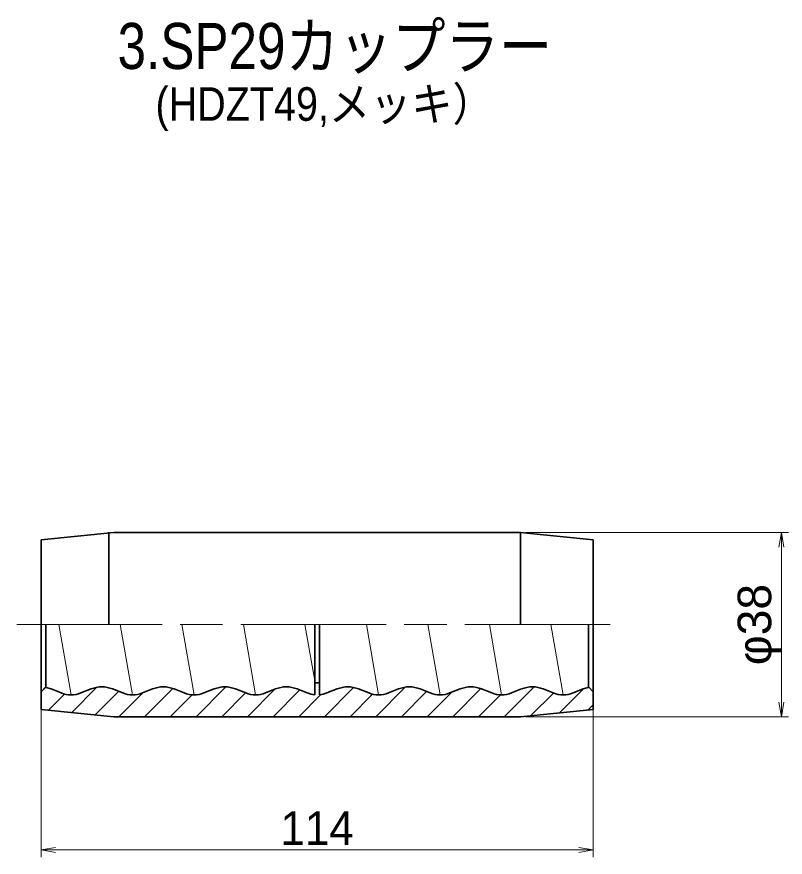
# Model space of a CAD drawing. Units: millimetres at full size, sheet at 1:2.5; details may follow other scales. Extents: x 1811 to 3491, y 1000 to 2202.
# Drawn here: x 2849.9 to 3008.5, y 1316 to 1489.4 of the extents above; entities that cross this region are included whole.
import ezdxf
from ezdxf.enums import TextEntityAlignment as Align

# ---------------------------------------------------------------- set-up
doc = ezdxf.new("R2010")
doc.units = ezdxf.units.MM
doc.header["$LTSCALE"] = 2.5
doc.linetypes.add('CHAIN', pattern=[18.5, 12, -1.5, 3.5, -1.5])
doc.linetypes.add('DASHED_SPACED', pattern=[12, 6, -6])
for name, color, linetype, lineweight in [('1 外形線', 7, 'Continuous', 35), ('2 細い実線', 3, 'Continuous', 20), ('3 隠れ線', 2, 'DASHED_SPACED', 13), ('4 中心線', 1, 'CHAIN', 15), ('6 寸法線', 4, 'Continuous', 13)]:
    doc.layers.add(name, color=color, linetype=linetype, lineweight=lineweight)
doc.layers.add('9文字', color=7, linetype='Continuous')
doc.styles.add('ＭＳ Ｐゴシック', font='')
doc.styles.get('ＭＳ Ｐゴシック').set_extended_font_data('MS PGothic')

# ---------------------------------------------------------------- blocks, each defined once
blk = doc.blocks.new('open_arrow')
at = {"color": 0, "linetype": 'Continuous', "lineweight": -2}
blk.add_lwpolyline([(7.5, 1.25), (0, 0), (7.5, -1.25)], dxfattribs=at)

msp = doc.modelspace()

# ---------------------------------------------------------------- hatches: boundary and pattern name
at = {"layer": '2 細い実線'}
h = msp.add_hatch(dxfattribs=at)
h.set_pattern_fill('USER', color=256, style=0, pattern_type=2)
h.set_pattern_definition([(45, (3114.568, 1169.587), (-2.65165, 2.65165), [])])
h.paths.add_polyline_path([(2875.973, 1344.962), (2869.893, 1344.962), (2854.893, 1346.462), (2854.893, 1350.112), (2855.799, 1351.018, -0.0505), (2856.962, 1350.686), (2859.059, 1349.852, 0.1917), (2863.127, 1349.852), (2865.224, 1350.686, -0.1917), (2869.662, 1350.686), (2871.759, 1349.852, 0.1917), (2875.827, 1349.852), (2876.268, 1350.027), (2877.924, 1350.686, -0.1917), (2882.362, 1350.686), (2884.459, 1349.852, 0.1917), (2888.527, 1349.852), (2890.624, 1350.686, -0.08632), (2892.637, 1351.108, -0.10366), (2895.062, 1350.686), (2897.159, 1349.852, 0.1917), (2901.227, 1349.852), (2903.324, 1350.686, -0.1917), (2907.762, 1350.686), (2909.859, 1349.852, 0.07207), (2911.393, 1349.485), (2911.393, 1351.962), (2912.393, 1351.962), (2912.393, 1349.485, 0.07207), (2913.927, 1349.852), (2916.024, 1350.686, -0.1917), (2920.462, 1350.686), (2922.559, 1349.852, 0.1917), (2926.627, 1349.852), (2928.724, 1350.686, -0.1917), (2933.162, 1350.686), (2935.259, 1349.852, 0.1917), (2939.327, 1349.852), (2941.424, 1350.686, -0.1917), (2945.862, 1350.686), (2947.959, 1349.852, 0.1917), (2952.027, 1349.852), (2954.124, 1350.686, -0.1917), (2958.562, 1350.686), (2960.659, 1349.852, 0.1917), (2964.727, 1349.852), (2966.824, 1350.686, -0.0505), (2967.987, 1351.018), (2968.893, 1350.112), (2968.893, 1346.462), (2953.893, 1344.962), (2893.403, 1344.962)])

# ---------------------------------------------------------------- linework, layer by layer
at = {"layer": '1 外形線'}
for p, q in [((2854.893, 1381.462), (2869.893, 1382.962)), ((2868.86, 1383.022), (2868.86, 1363.892)), ((2869.893, 1382.962), (2953.893, 1382.962)), ((2953.893, 1382.962), (2953.893, 1363.962)), ((2968.893, 1381.462), (2953.893, 1382.962)), ((2854.893, 1381.462), (2854.893, 1346.462)), ((2968.893, 1381.462), (2968.893, 1346.462)), ((2855.893, 1363.962), (2855.893, 1351.001)), ((2911.393, 1363.962), (2911.393, 1349.485)), ((2912.393, 1363.962), (2912.393, 1349.485)), ((2967.893, 1363.962), (2967.893, 1351.001)), ((2855.893, 1351.112), (2854.893, 1350.112)), ((2911.393, 1351.962), (2912.393, 1351.962)), ((2967.893, 1351.112), (2968.893, 1350.112)), ((2859.059, 1349.852), (2856.962, 1350.686)), ((2863.127, 1349.852), (2865.224, 1350.686)), ((2871.759, 1349.852), (2869.662, 1350.686)), ((2875.827, 1349.852), (2877.924, 1350.686)), ((2884.459, 1349.852), (2882.362, 1350.686)), ((2888.527, 1349.852), (2890.624, 1350.686)), ((2897.159, 1349.852), (2895.062, 1350.686)), ((2901.227, 1349.852), (2903.324, 1350.686)), ((2909.859, 1349.852), (2907.762, 1350.686)), ((2913.927, 1349.852), (2916.024, 1350.686)), ((2922.559, 1349.852), (2920.462, 1350.686)), ((2926.627, 1349.852), (2928.724, 1350.686)), ((2935.259, 1349.852), (2933.162, 1350.686)), ((2939.327, 1349.852), (2941.424, 1350.686)), ((2947.959, 1349.852), (2945.862, 1350.686)), ((2952.027, 1349.852), (2954.124, 1350.686)), ((2960.659, 1349.852), (2958.562, 1350.686)), ((2964.727, 1349.852), (2966.824, 1350.686)), ((2854.893, 1346.462), (2869.893, 1344.962)), ((2968.893, 1346.462), (2953.893, 1344.962)), ((2869.893, 1344.962), (2953.893, 1344.962))]:
    msp.add_line(p, q, dxfattribs=at)
for centre, radius, start, end in [((2854.743, 1345.112), 6, 68.29614, 78.94994), ((2867.443, 1345.112), 6, 68.29614, 111.70386), ((2880.143, 1345.112), 6, 68.29614, 111.70386), ((2892.843, 1345.112), 6, 68.29614, 111.70386), ((2905.543, 1345.112), 6, 68.29614, 111.70386), ((2918.243, 1345.112), 6, 68.29614, 111.70386), ((2930.943, 1345.112), 6, 68.29614, 111.70386), ((2943.643, 1345.112), 6, 68.29614, 111.70386), ((2956.343, 1345.112), 6, 68.29614, 111.70386), ((2969.043, 1345.112), 6, 101.05006, 111.70386), ((2861.093, 1354.962), 5.5, 248.29614, 291.70386), ((2873.793, 1354.962), 5.5, 248.29614, 291.70386), ((2886.493, 1354.962), 5.5, 248.29614, 291.70386), ((2899.193, 1354.962), 5.5, 248.29614, 291.70386), ((2911.893, 1354.962), 5.5, 248.29614, 264.78409), ((2911.893, 1354.962), 5.5, 275.21591, 291.70386), ((2924.593, 1354.962), 5.5, 248.29614, 291.70386), ((2937.293, 1354.962), 5.5, 248.29614, 291.70386), ((2949.993, 1354.962), 5.5, 248.29614, 291.70386), ((2962.693, 1354.962), 5.5, 248.29614, 291.70386)]:
    msp.add_arc(centre, radius, start, end, dxfattribs=at)
at = {"layer": '3 隠れ線'}
for p, q in [((2858.567, 1363.962), (2861.093, 1349.462)), ((2871.267, 1363.962), (2873.793, 1349.462)), ((2883.967, 1363.962), (2886.493, 1349.462)), ((2896.667, 1363.962), (2899.193, 1349.462)), ((2909.367, 1363.962), (2911.393, 1352.332)), ((2922.067, 1363.962), (2924.593, 1349.462)), ((2934.767, 1363.962), (2937.293, 1349.462)), ((2947.467, 1363.962), (2949.993, 1349.462)), ((2960.167, 1363.962), (2962.693, 1349.462))]:
    msp.add_line(p, q, dxfattribs=at)
at = {"layer": '4 中心線'}
msp.add_line((2849.893, 1363.962), (2973.893, 1363.962), dxfattribs=at)
at = {"layer": '6 寸法線'}
for p, q in [((2954.893, 1382.962), (3009.233, 1382.962)), ((3007.733, 1382.962), (3007.733, 1344.962)), ((2854.893, 1362.962), (2854.893, 1315.97)), ((2968.893, 1362.962), (2968.893, 1315.97)), ((2954.893, 1344.962), (3009.233, 1344.962)), ((2854.893, 1317.47), (2968.893, 1317.47))]:
    msp.add_line(p, q, dxfattribs=at)

# ---------------------------------------------------------------- block references
at = {"layer": '6 寸法線', "xscale": 0.4, "yscale": 0.4}
for p, rotation in [((3007.733, 1382.962), 270), ((3007.733, 1344.962), 90), ((2968.893, 1317.47), 180)]:
    msp.add_blockref('open_arrow', p, dxfattribs=dict(at, rotation=rotation))
msp.add_blockref('open_arrow', (2854.893, 1317.47), dxfattribs=at)

# ---------------------------------------------------------------- texts
at = {"layer": '6 寸法線', "style": 'ＭＳ Ｐゴシック', "width": 1.05}
msp.add_text('φ38', height=6.928, rotation=90, dxfattribs=at).set_placement((3002.179, 1363.962), align=Align.MIDDLE_CENTER)
at = {"layer": '6 寸法線', "style": 'ＭＳ Ｐゴシック'}
msp.add_text('114', height=6.928, dxfattribs=at).set_placement((2911.893, 1321.97), align=Align.MIDDLE_CENTER)
at = {"layer": '9文字', "style": 'ＭＳ Ｐゴシック', "width": 0.85}
msp.add_text('3.SP29カップラー', height=9.501, dxfattribs=at).set_placement((2960.438, 1483.346), align=Align.MIDDLE_RIGHT)
at = {"layer": '9文字', "style": 'ＭＳ Ｐゴシック', "width": 0.9}
msp.add_text('(HDZT49,メッキ）', height=6.928, dxfattribs=at).set_placement((2878.533, 1465.832), align=Align.BOTTOM_LEFT)

doc.saveas('drawing.dxf')
